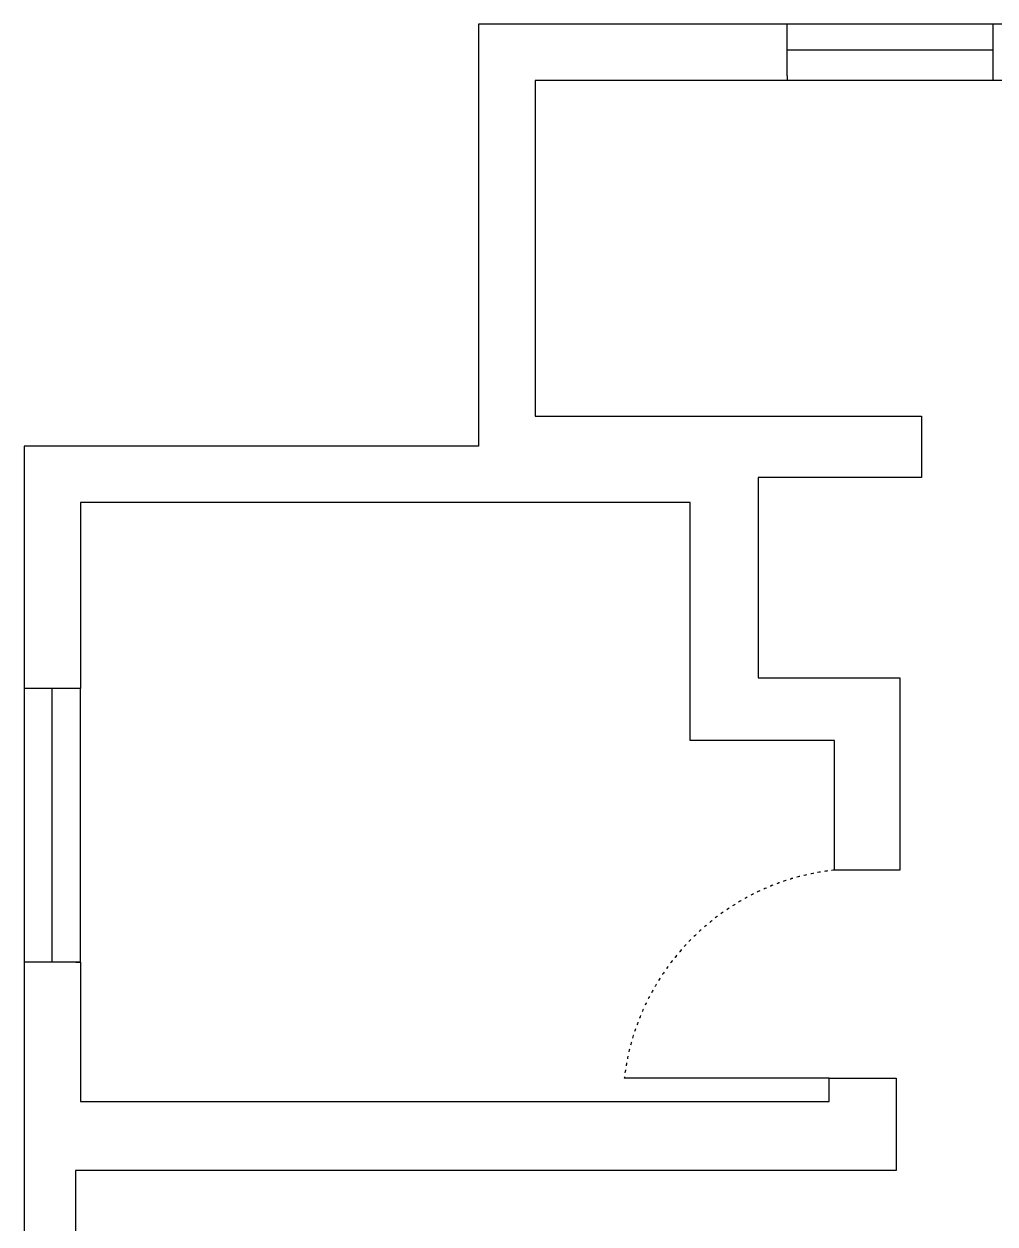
# Model space of a CAD drawing. Header units: millimetres. Extents: x 2265 to 17623, y 3383 to 17046.
# Drawn here: x 5248 to 9370, y 11952 to 17046 of the extents above; entities that cross this region are included whole.
import ezdxf

# ---------------------------------------------------------------- set-up
doc = ezdxf.new("R2010")
doc.units = ezdxf.units.MM
doc.linetypes.add('ACAD_ISO03W100', pattern=[30, 12, -18])

msp = doc.modelspace()

# ---------------------------------------------------------------- linework, layer by layer
for p, q in [((12292.4, 17046.3), (7177.4, 17046.3)), ((7177.4, 17046.3), (7177.4, 15254.3)), ((8487.4, 16826.3), (8487.4, 17046.3)), ((9362.4, 16826.3), (9362.4, 17046.3)), ((8487.4, 16936.3), (9362.4, 16936.3)), ((8487.4, 16826.3), (8487.4, 16806.3)), ((9362.4, 16806.3), (9362.4, 16826.3)), ((9362.4, 16806.3), (7417.4, 16806.3)), ((7417.4, 16806.3), (7417.4, 15381.3)), ((9718.4, 16806.3), (9362.4, 16806.3)), ((7417.4, 15381.3), (9057.4, 15381.3)), ((9057.4, 15381.3), (9057.4, 15120.3)), ((5248.4, 15254.3), (5248.4, 13063.3)), ((7177.4, 15254.3), (5248.4, 15254.3)), ((9057.4, 15120.3), (8364.4, 15120.3)), ((8364.4, 15120.3), (8364.4, 14270.3)), ((8076.4, 15014.3), (5488.4, 15014.3)), ((5488.4, 15014.3), (5488.4, 14225.3)), ((8076.4, 14004.3), (8076.4, 15014.3)), ((8364.4, 14270.3), (8965.4, 14270.3)), ((8965.4, 14270.3), (8965.4, 13454.3)), ((5488.4, 14225.3), (5248.4, 14225.3)), ((5368.4, 13063.3), (5368.4, 14225.3)), ((5488.4, 14225.3), (5468.4, 14225.3)), ((5488.4, 13063.3), (5488.4, 14225.3)), ((8688.4, 14004.3), (8076.4, 14004.3)), ((8688.4, 13454.3), (8688.4, 14004.3)), ((8965.4, 13454.3), (8688.4, 13454.3)), ((5488.4, 13063.3), (5248.4, 13063.3)), ((5248.4, 13063.3), (5248.4, 3799.3)), ((5468.4, 13063.3), (5488.4, 13063.3)), ((5488.4, 13063.3), (5488.4, 12471.3)), ((8666.4, 12571.3), (7796.4, 12571.3)), ((8666.4, 12471.3), (8666.4, 12571.3)), ((8666.4, 12571.3), (8950.4, 12571.3)), ((8950.4, 12571.3), (8950.4, 12179.3)), ((5488.4, 12471.3), (8666.4, 12471.3)), ((8950.4, 12179.3), (5467.4, 12179.3)), ((5467.4, 12179.3), (5467.4, 11586.3))]:
    msp.add_line(p, q)
at = {"linetype": 'ACAD_ISO03W100'}
msp.add_arc((8797.7, 12451.8), 1008.4, 96.2246, 173.1944, dxfattribs=at)

doc.saveas('drawing.dxf')
